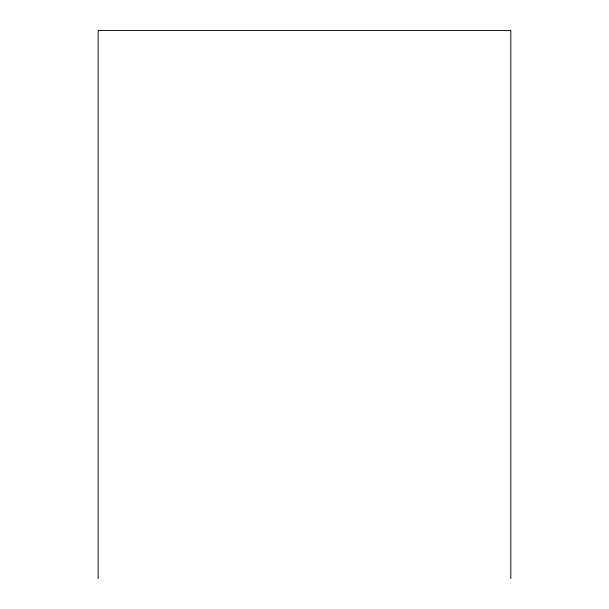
<?xml version="1.0" encoding="UTF-8"?>
<svg xmlns="http://www.w3.org/2000/svg" width="609" height="609" viewBox="0 0 609 609"><rect width="100%" height="100%" fill="white"/><g stroke="black" fill="none" stroke-linecap="round" stroke-linejoin="round"><path stroke-width="0.91" d="M510.822 578.55L510.822 30.45L98.178 30.45L98.178 578.55"/></g></svg>
